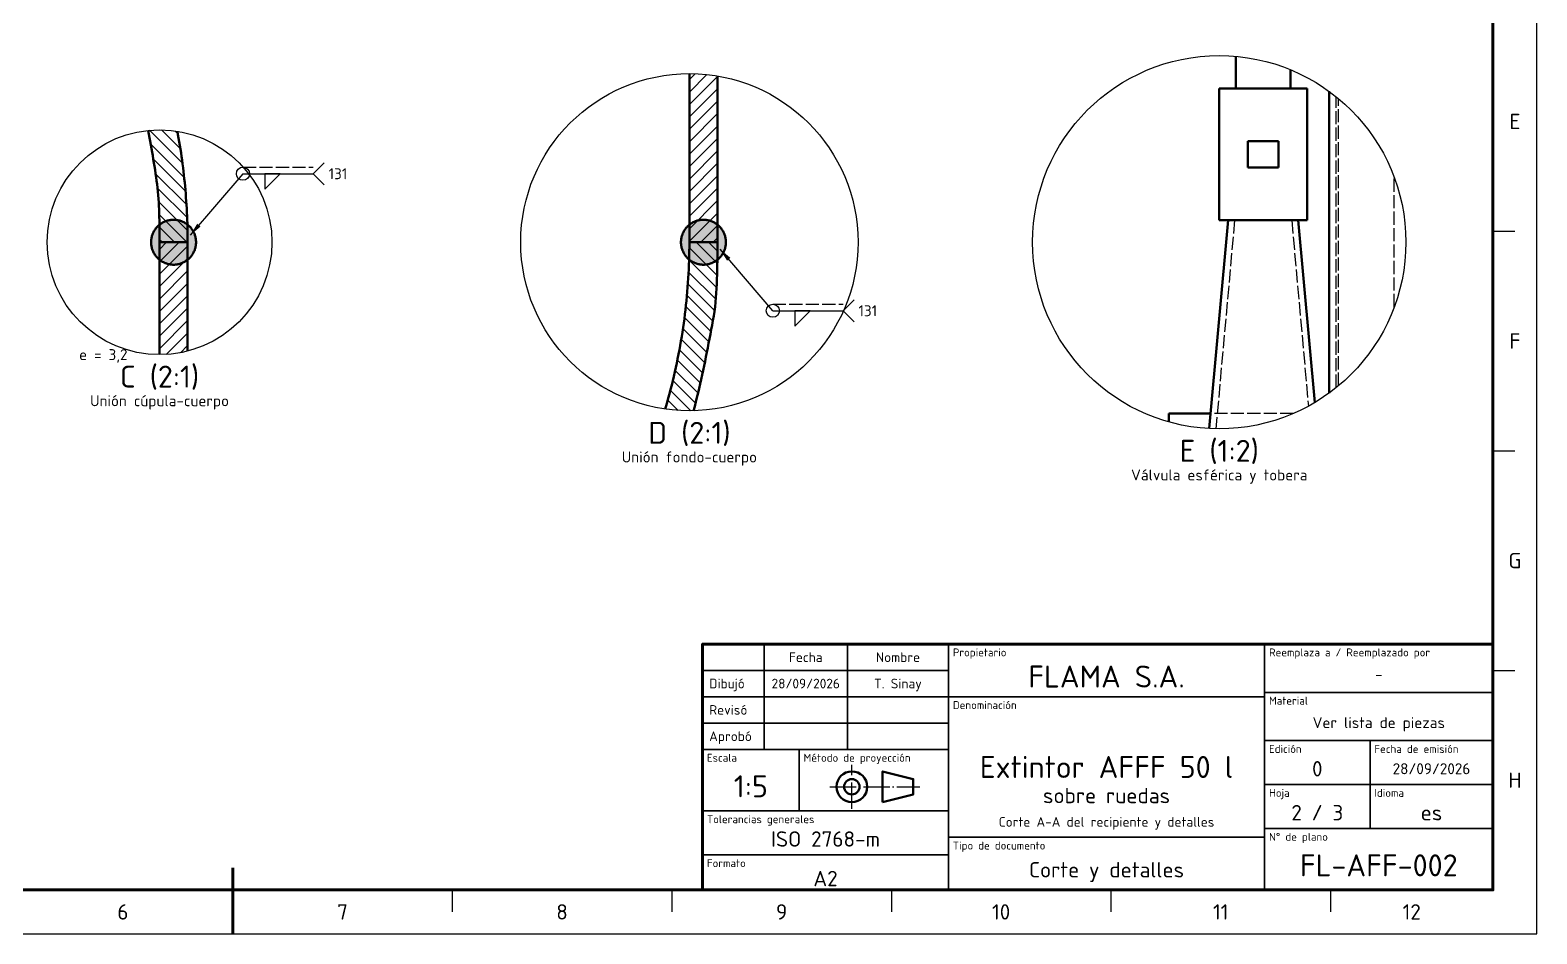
# Model space of a CAD drawing. Header units: millimetres. Extents: x 0 to 594, y 0 to 420.
# Drawn here: x 250.9 to 594, y 0 to 205.8 of the extents above; entities that cross this region are included whole.
import ezdxf
from ezdxf.enums import TextEntityAlignment as Align

# ---------------------------------------------------------------- set-up
doc = ezdxf.new("R2010")
doc.units = ezdxf.units.MM
doc.linetypes.add('ISO02-TRAZOS', pattern=[3.75, 3, -0.75])
doc.linetypes.add('ISO04-TRAZO-PUNTO', pattern=[7.625, 6, -0.75, 0.125, -0.75])
for name, color, linetype, lineweight in [('01-VISIBLE', 7, 'CONTINUOUS', 50), ('02-OCULTA', 4, 'ISO02-TRAZOS', 25), ('03-EJE', 1, 'ISO04-TRAZO-PUNTO', 25), ('05-RAYADO', 8, 'CONTINUOUS', 25), ('06-TEXTO', 7, 'CONTINUOUS', 25), ('07-RECUADRO', 7, 'CONTINUOUS', 70), ('08-FINA', 5, 'CONTINUOUS', 25), ('10-ROTULO', 7, 'CONTINUOUS', 35), ('11-TEXTO-ROTULO', 7, 'CONTINUOUS', 25), ('12-SOLDADURA', 6, 'CONTINUOUS', 25)]:
    doc.layers.add(name, color=color, linetype=linetype, lineweight=lineweight)
doc.styles.add('ISO3098', font='isocpeur.ttf')

msp = doc.modelspace()

# ---------------------------------------------------------------- hatches: boundary and pattern name
at = {"layer": '05-RAYADO'}
h = msp.add_hatch(dxfattribs=at)
h.set_pattern_fill('ANSI31', scale=0.62992)
h.paths.add_polyline_path([(407.4, 157.5), (401, 157.5), (401, 195.9), (401.942, 195.888), (402.884, 195.854), (403.825, 195.796), (404.764, 195.715), (405.701, 195.611), (406.634, 195.484), (407.4, 195.361)])
h = msp.add_hatch(dxfattribs=at)
h.set_pattern_fill('ANSI31', scale=0.62992, angle=90)
h.paths.add_polyline_path([(284.538, 182.048), (284.686, 181.21), (284.829, 180.371), (284.966, 179.532), (285.099, 178.691), (285.227, 177.85), (285.349, 177.008), (285.467, 176.165), (285.579, 175.321), (285.686, 174.477), (285.788, 173.632), (285.885, 172.787), (285.976, 171.941), (286.063, 171.094), (286.144, 170.247), (286.22, 169.399), (286.291, 168.551), (286.356, 167.703), (286.417, 166.854), (286.472, 166.005), (286.521, 165.155), (286.566, 164.305), (286.605, 163.455), (286.639, 162.605), (286.668, 161.754), (286.692, 160.904), (286.71, 160.053), (286.723, 159.202), (286.731, 158.351), (286.733, 157.5), (280.333, 157.5), (280.332, 158.326), (280.33, 159.152), (280.324, 159.978), (280.317, 160.804), (280.306, 161.63), (280.292, 162.456), (280.273, 163.282), (280.251, 164.108), (280.222, 164.934), (280.187, 165.759), (280.145, 166.584), (280.094, 167.409), (280.034, 168.233), (279.962, 169.056), (279.879, 169.877), (279.783, 170.698), (279.677, 171.517), (279.562, 172.335), (279.439, 173.152), (279.313, 173.969), (279.184, 174.785), (279.053, 175.6), (278.921, 176.416), (278.787, 177.231), (278.651, 178.046), (278.513, 178.86), (278.372, 179.674), (278.229, 180.488), (278.084, 181.301), (277.935, 182.114), (277.784, 182.926), (277.775, 182.971), (277.824, 182.977), (278.45, 183.031), (279.077, 183.069), (279.705, 183.092), (280.333, 183.1), (280.962, 183.092), (281.589, 183.069), (282.217, 183.031), (282.843, 182.977), (283.467, 182.907), (284.09, 182.823), (284.406, 182.772)])
h = msp.add_hatch(color=7, dxfattribs=at)
h.dxf.hatch_style = 1
h.paths.add_polyline_path([(288.638, 157.098), (288.59, 156.699), (288.512, 156.305), (288.403, 155.918), (288.264, 155.541), (288.095, 155.176), (287.899, 154.825), (287.676, 154.491), (287.427, 154.175), (287.154, 153.88), (286.859, 153.607), (286.543, 153.358), (286.209, 153.134), (285.858, 152.938), (285.493, 152.77), (285.116, 152.631), (284.729, 152.521), (284.334, 152.443), (283.935, 152.396), (283.533, 152.38), (283.132, 152.396), (282.732, 152.443), (282.338, 152.521), (281.951, 152.631), (281.574, 152.77), (281.209, 152.938), (280.858, 153.134), (280.524, 153.358), (280.208, 153.607), (279.913, 153.88), (279.64, 154.175), (279.391, 154.491), (279.168, 154.825), (278.971, 155.176), (278.803, 155.541), (278.664, 155.918), (278.555, 156.305), (278.476, 156.699), (278.429, 157.098), (278.413, 157.5), (278.429, 157.902), (278.476, 158.301), (278.555, 158.695), (278.664, 159.082), (278.803, 159.459), (278.971, 159.824), (279.168, 160.175), (279.391, 160.509), (279.64, 160.825), (279.913, 161.12), (280.208, 161.393), (280.524, 161.642), (280.858, 161.866), (281.209, 162.062), (281.574, 162.23), (281.951, 162.369), (282.338, 162.479), (282.732, 162.557), (283.132, 162.604), (283.533, 162.62), (283.935, 162.604), (284.334, 162.557), (284.729, 162.479), (285.116, 162.369), (285.493, 162.23), (285.858, 162.062), (286.209, 161.866), (286.543, 161.642), (286.859, 161.393), (287.154, 161.12), (287.427, 160.825), (287.676, 160.509), (287.899, 160.175), (288.095, 159.824), (288.264, 159.459), (288.403, 159.082), (288.512, 158.695), (288.59, 158.301), (288.638, 157.902), (288.653, 157.5)])
h = msp.add_hatch(color=7, dxfattribs=at)
h.dxf.hatch_style = 1
h.paths.add_polyline_path([(409.304, 157.098), (409.257, 156.699), (409.179, 156.305), (409.069, 155.918), (408.93, 155.541), (408.762, 155.176), (408.566, 154.825), (408.342, 154.491), (408.093, 154.175), (407.82, 153.88), (407.525, 153.607), (407.209, 153.358), (406.875, 153.134), (406.524, 152.938), (406.159, 152.77), (405.782, 152.631), (405.395, 152.521), (405.001, 152.443), (404.602, 152.396), (404.2, 152.38), (403.798, 152.396), (403.399, 152.443), (403.005, 152.521), (402.618, 152.631), (402.241, 152.77), (401.876, 152.938), (401.525, 153.134), (401.191, 153.358), (400.875, 153.607), (400.58, 153.88), (400.307, 154.175), (400.058, 154.491), (399.834, 154.825), (399.638, 155.176), (399.47, 155.541), (399.331, 155.918), (399.221, 156.305), (399.143, 156.699), (399.096, 157.098), (399.08, 157.5), (399.096, 157.902), (399.143, 158.301), (399.221, 158.695), (399.331, 159.082), (399.47, 159.459), (399.638, 159.824), (399.834, 160.175), (400.058, 160.509), (400.307, 160.825), (400.58, 161.12), (400.875, 161.393), (401.191, 161.642), (401.525, 161.866), (401.876, 162.062), (402.241, 162.23), (402.618, 162.369), (403.005, 162.479), (403.399, 162.557), (403.798, 162.604), (404.2, 162.62), (404.602, 162.604), (405.001, 162.557), (405.395, 162.479), (405.782, 162.369), (406.159, 162.23), (406.524, 162.062), (406.875, 161.866), (407.209, 161.642), (407.525, 161.393), (407.82, 161.12), (408.093, 160.825), (408.342, 160.509), (408.566, 160.175), (408.762, 159.824), (408.93, 159.459), (409.069, 159.082), (409.179, 158.695), (409.257, 158.301), (409.304, 157.902), (409.32, 157.5)])
h = msp.add_hatch(dxfattribs=at)
h.set_pattern_fill('ANSI31', scale=0.62992)
h.paths.add_polyline_path([(286.733, 157.5), (286.733, 132.715), (286.554, 132.667), (285.942, 132.522), (285.328, 132.392), (284.71, 132.277), (284.09, 132.177), (283.467, 132.093), (282.843, 132.023), (282.217, 131.969), (281.589, 131.931), (280.962, 131.908), (280.333, 131.9), (280.333, 157.5)])
h = msp.add_hatch(dxfattribs=at)
h.set_pattern_fill('ANSI31', scale=0.62992, angle=90)
h.paths.add_polyline_path([(407.399, 156.448), (407.395, 155.396), (407.387, 154.344), (407.376, 153.292), (407.361, 152.241), (407.34, 151.189), (407.314, 150.137), (407.28, 149.086), (407.239, 148.035), (407.187, 146.984), (407.123, 145.934), (407.044, 144.885), (406.949, 143.837), (406.835, 142.792), (406.701, 141.748), (406.546, 140.708), (406.373, 139.67), (406.186, 138.635), (405.991, 137.602), (405.792, 136.569), (405.592, 135.536), (405.391, 134.503), (405.188, 133.471), (404.982, 132.439), (404.774, 131.408), (404.563, 130.378), (404.348, 129.348), (404.13, 128.319), (403.909, 127.291), (403.683, 126.263), (403.452, 125.237), (403.217, 124.212), (402.977, 123.187), (402.731, 122.165), (402.479, 121.143), (402.221, 120.123), (401.959, 119.112), (401.942, 119.112), (401, 119.1), (400.058, 119.112), (399.116, 119.146), (398.175, 119.204), (397.236, 119.285), (396.299, 119.389), (395.488, 119.499), (395.633, 119.996), (395.914, 120.984), (396.188, 121.974), (396.454, 122.966), (396.714, 123.96), (396.966, 124.956), (397.211, 125.954), (397.448, 126.953), (397.678, 127.955), (397.901, 128.958), (398.116, 129.962), (398.324, 130.968), (398.524, 131.976), (398.717, 132.985), (398.902, 133.996), (399.079, 135.007), (399.249, 136.021), (399.412, 137.035), (399.566, 138.051), (399.713, 139.068), (399.852, 140.085), (399.983, 141.104), (400.106, 142.124), (400.221, 143.145), (400.329, 144.167), (400.428, 145.189), (400.52, 146.213), (400.603, 147.237), (400.679, 148.261), (400.746, 149.286), (400.806, 150.312), (400.857, 151.338), (400.901, 152.365), (400.937, 153.391), (400.964, 154.418), (400.984, 155.445), (400.996, 156.473), (401, 157.5), (407.4, 157.5)])
at = {"layer": '08-FINA'}
h = msp.add_hatch(color=7, dxfattribs=at)
h.dxf.hatch_style = 1
h.paths.add_polyline_path([(287.333, 159.1), (289.665, 161.052), (288.906, 161.703)])
h = msp.add_hatch(color=7, dxfattribs=at)
h.dxf.hatch_style = 1
h.paths.add_polyline_path([(408, 155.9), (409.573, 153.297), (410.332, 153.948)])

# ---------------------------------------------------------------- linework, layer by layer
at = {"layer": '01-VISIBLE'}
for points in [[(525.417, 199.831), (525.417, 192.5)], [(401, 157.5), (401, 195.9)], [(537.917, 196.77), (537.917, 192.5)], [(407.4, 157.5), (407.4, 195.361)], [(521.667, 162.5), (521.667, 192.5)], [(521.667, 192.5), (541.667, 192.5)], [(541.667, 162.5), (541.667, 192.5)], [(546.667, 123.134), (546.667, 191.866)], [(277.775, 182.971), (277.784, 182.926), (277.935, 182.114), (278.084, 181.301), (278.229, 180.488), (278.372, 179.674), (278.513, 178.86), (278.651, 178.046), (278.787, 177.231), (278.921, 176.416), (279.053, 175.6), (279.184, 174.785), (279.313, 173.969), (279.439, 173.152), (279.562, 172.335), (279.677, 171.517), (279.783, 170.698), (279.879, 169.877), (279.962, 169.056), (280.034, 168.233), (280.094, 167.409), (280.145, 166.584), (280.187, 165.759), (280.222, 164.934), (280.251, 164.108), (280.273, 163.282), (280.292, 162.456), (280.306, 161.63), (280.317, 160.804), (280.324, 159.978), (280.33, 159.152), (280.332, 158.326), (280.333, 157.5)], [(286.733, 157.5), (286.731, 158.351), (286.723, 159.202), (286.71, 160.053), (286.692, 160.904), (286.668, 161.754), (286.639, 162.605), (286.605, 163.455), (286.566, 164.305), (286.521, 165.155), (286.472, 166.005), (286.417, 166.854), (286.356, 167.703), (286.291, 168.551), (286.22, 169.399), (286.144, 170.247), (286.063, 171.094), (285.976, 171.941), (285.885, 172.787), (285.788, 173.632), (285.686, 174.477), (285.579, 175.321), (285.467, 176.165), (285.349, 177.008), (285.227, 177.85), (285.099, 178.691), (284.966, 179.532), (284.829, 180.371), (284.686, 181.21), (284.538, 182.048), (284.406, 182.772)], [(528.167, 180.5), (535.167, 180.5)], [(528.167, 174.5), (528.167, 180.5)], [(535.167, 174.5), (535.167, 180.5)], [(528.167, 174.5), (535.167, 174.5)], [(283.533, 162.62), (283.332, 162.616), (283.132, 162.604), (282.932, 162.585), (282.732, 162.557), (282.534, 162.522), (282.338, 162.479), (282.144, 162.428), (281.951, 162.369), (281.761, 162.304), (281.574, 162.23), (281.39, 162.15), (281.209, 162.062), (281.032, 161.967), (280.858, 161.866), (280.689, 161.757), (280.524, 161.642), (280.364, 161.521), (280.208, 161.393), (280.058, 161.26), (279.913, 161.12), (279.774, 160.975), (279.64, 160.825), (279.513, 160.67), (279.391, 160.509), (279.276, 160.345), (279.168, 160.175), (279.066, 160.002), (278.971, 159.824), (278.884, 159.644), (278.803, 159.459), (278.73, 159.272), (278.664, 159.082), (278.606, 158.89), (278.555, 158.695), (278.512, 158.499), (278.476, 158.301), (278.449, 158.102), (278.429, 157.902), (278.417, 157.701), (278.413, 157.5), (278.417, 157.299), (278.429, 157.098), (278.449, 156.898), (278.476, 156.699), (278.512, 156.501), (278.555, 156.305), (278.606, 156.11), (278.664, 155.918), (278.73, 155.728), (278.803, 155.541), (278.884, 155.356), (278.971, 155.176), (279.066, 154.998), (279.168, 154.825), (279.276, 154.655), (279.391, 154.491), (279.513, 154.33), (279.64, 154.175), (279.774, 154.025), (279.913, 153.88), (280.058, 153.74), (280.208, 153.607), (280.364, 153.479), (280.524, 153.358), (280.689, 153.243), (280.858, 153.134), (281.032, 153.033), (281.209, 152.938), (281.39, 152.85), (281.574, 152.77), (281.761, 152.696), (281.951, 152.631), (282.144, 152.572), (282.338, 152.521), (282.534, 152.478), (282.732, 152.443), (282.932, 152.415), (283.132, 152.396), (283.332, 152.384), (283.533, 152.38)], [(288.653, 157.5), (288.649, 157.701), (288.638, 157.902), (288.618, 158.102), (288.59, 158.301), (288.555, 158.499), (288.512, 158.695), (288.461, 158.89), (288.403, 159.082), (288.337, 159.272), (288.264, 159.459), (288.183, 159.644), (288.095, 159.824), (288.001, 160.002), (287.899, 160.175), (287.79, 160.345), (287.676, 160.509), (287.554, 160.67), (287.427, 160.825), (287.293, 160.975), (287.154, 161.12), (287.009, 161.26), (286.859, 161.393), (286.703, 161.521), (286.543, 161.642), (286.378, 161.757), (286.209, 161.866), (286.035, 161.967), (285.858, 162.062), (285.677, 162.15), (285.493, 162.23), (285.305, 162.304), (285.116, 162.369), (284.923, 162.428), (284.729, 162.479), (284.532, 162.522), (284.334, 162.557), (284.135, 162.585), (283.935, 162.604), (283.734, 162.616), (283.533, 162.62)], [(404.2, 162.62), (403.999, 162.616), (403.798, 162.604), (403.598, 162.585), (403.399, 162.557), (403.201, 162.522), (403.005, 162.479), (402.81, 162.428), (402.618, 162.369), (402.428, 162.304), (402.241, 162.23), (402.056, 162.15), (401.876, 162.062), (401.698, 161.967), (401.525, 161.866), (401.355, 161.757), (401.191, 161.642), (401.03, 161.521), (400.875, 161.393), (400.725, 161.26), (400.58, 161.12), (400.44, 160.975), (400.307, 160.825), (400.179, 160.67), (400.058, 160.509), (399.943, 160.345), (399.834, 160.175), (399.733, 160.002), (399.638, 159.824), (399.55, 159.644), (399.47, 159.459), (399.396, 159.272), (399.331, 159.082), (399.272, 158.89), (399.221, 158.695), (399.178, 158.499), (399.143, 158.301), (399.115, 158.102), (399.096, 157.902), (399.084, 157.701), (399.08, 157.5), (399.084, 157.299), (399.096, 157.098), (399.115, 156.898), (399.143, 156.699), (399.178, 156.501), (399.221, 156.305), (399.272, 156.11), (399.331, 155.918), (399.396, 155.728), (399.47, 155.541), (399.55, 155.356), (399.638, 155.176), (399.733, 154.998), (399.834, 154.825), (399.943, 154.655), (400.058, 154.491), (400.179, 154.33), (400.307, 154.175), (400.44, 154.025), (400.58, 153.88), (400.725, 153.74), (400.875, 153.607), (401.03, 153.479), (401.191, 153.358), (401.355, 153.243), (401.525, 153.134), (401.698, 153.033), (401.876, 152.938), (402.056, 152.85), (402.241, 152.77), (402.428, 152.696), (402.618, 152.631), (402.81, 152.572), (403.005, 152.521), (403.201, 152.478), (403.399, 152.443), (403.598, 152.415), (403.798, 152.396), (403.999, 152.384), (404.2, 152.38)], [(409.32, 157.5), (409.316, 157.701), (409.304, 157.902), (409.285, 158.102), (409.257, 158.301), (409.222, 158.499), (409.179, 158.695), (409.128, 158.89), (409.069, 159.082), (409.004, 159.272), (408.93, 159.459), (408.85, 159.644), (408.762, 159.824), (408.667, 160.002), (408.566, 160.175), (408.457, 160.345), (408.342, 160.509), (408.221, 160.67), (408.093, 160.825), (407.96, 160.975), (407.82, 161.12), (407.675, 161.26), (407.525, 161.393), (407.37, 161.521), (407.209, 161.642), (407.045, 161.757), (406.875, 161.866), (406.702, 161.967), (406.524, 162.062), (406.344, 162.15), (406.159, 162.23), (405.972, 162.304), (405.782, 162.369), (405.59, 162.428), (405.395, 162.479), (405.199, 162.522), (405.001, 162.557), (404.802, 162.585), (404.602, 162.604), (404.401, 162.616), (404.2, 162.62)], [(523.667, 162.5), (519.397, 115.062)], [(521.667, 162.5), (541.667, 162.5)], [(539.667, 162.5), (543.403, 120.981)], [(286.733, 157.5), (280.333, 157.5)], [(280.333, 131.9), (280.333, 157.5)], [(280.333, 157.5), (286.733, 157.5)], [(283.533, 152.38), (283.734, 152.384), (283.935, 152.396), (284.135, 152.415), (284.334, 152.443), (284.532, 152.478), (284.729, 152.521), (284.923, 152.572), (285.116, 152.631), (285.305, 152.696), (285.493, 152.77), (285.677, 152.85), (285.858, 152.938), (286.035, 153.033), (286.209, 153.134), (286.378, 153.243), (286.543, 153.358), (286.703, 153.479), (286.859, 153.607), (287.009, 153.74), (287.154, 153.88), (287.293, 154.025), (287.427, 154.175), (287.554, 154.33), (287.676, 154.491), (287.79, 154.655), (287.899, 154.825), (288.001, 154.998), (288.095, 155.176), (288.183, 155.356), (288.264, 155.541), (288.337, 155.728), (288.403, 155.918), (288.461, 156.11), (288.512, 156.305), (288.555, 156.501), (288.59, 156.699), (288.618, 156.898), (288.638, 157.098), (288.649, 157.299), (288.653, 157.5)], [(286.733, 132.715), (286.733, 157.5)], [(401, 157.5), (400.996, 156.473), (400.984, 155.445), (400.964, 154.418), (400.937, 153.391), (400.901, 152.365), (400.857, 151.338), (400.806, 150.312), (400.746, 149.286), (400.679, 148.261), (400.603, 147.237), (400.52, 146.213), (400.428, 145.189), (400.329, 144.167), (400.221, 143.145), (400.106, 142.124), (399.983, 141.104), (399.852, 140.085), (399.713, 139.068), (399.566, 138.051), (399.412, 137.035), (399.249, 136.021), (399.079, 135.007), (398.902, 133.996), (398.717, 132.985), (398.524, 131.976), (398.324, 130.968), (398.116, 129.962), (397.901, 128.958), (397.678, 127.955), (397.448, 126.953), (397.211, 125.954), (396.966, 124.956), (396.714, 123.96), (396.454, 122.966), (396.188, 121.974), (395.914, 120.984), (395.633, 119.996), (395.488, 119.499)], [(407.4, 157.5), (401, 157.5)], [(407.4, 157.5), (401, 157.5)], [(401.959, 119.112), (402.221, 120.123), (402.479, 121.143), (402.731, 122.165), (402.977, 123.187), (403.217, 124.212), (403.452, 125.237), (403.683, 126.263), (403.909, 127.291), (404.13, 128.319), (404.348, 129.348), (404.563, 130.378), (404.774, 131.408), (404.982, 132.439), (405.188, 133.471), (405.391, 134.503), (405.592, 135.536), (405.792, 136.569), (405.991, 137.602), (406.186, 138.635), (406.373, 139.67), (406.546, 140.708), (406.701, 141.748), (406.835, 142.792), (406.949, 143.837), (407.044, 144.885), (407.123, 145.934), (407.187, 146.984), (407.239, 148.035), (407.28, 149.086), (407.314, 150.137), (407.34, 151.189), (407.361, 152.241), (407.376, 153.292), (407.387, 154.344), (407.395, 155.396), (407.399, 156.448), (407.4, 157.5)], [(404.2, 152.38), (404.401, 152.384), (404.602, 152.396), (404.802, 152.415), (405.001, 152.443), (405.199, 152.478), (405.395, 152.521), (405.59, 152.572), (405.782, 152.631), (405.972, 152.696), (406.159, 152.77), (406.344, 152.85), (406.524, 152.938), (406.702, 153.033), (406.875, 153.134), (407.045, 153.243), (407.209, 153.358), (407.37, 153.479), (407.525, 153.607), (407.675, 153.74), (407.82, 153.88), (407.96, 154.025), (408.093, 154.175), (408.221, 154.33), (408.342, 154.491), (408.457, 154.655), (408.566, 154.825), (408.667, 154.998), (408.762, 155.176), (408.85, 155.356), (408.93, 155.541), (409.004, 155.728), (409.069, 155.918), (409.128, 156.11), (409.179, 156.305), (409.222, 156.501), (409.257, 156.699), (409.285, 156.898), (409.304, 157.098), (409.316, 157.299), (409.32, 157.5)], [(510.167, 116.587), (510.167, 116.75), (510.167, 117.188), (510.167, 117.625), (510.167, 118.062), (510.167, 118.5)], [(519.707, 118.5), (510.167, 118.5)]]:
    msp.add_lwpolyline(points, dxfattribs=at)
msp.add_lwpolyline([(445, 30), (452, 31.75), (452, 35.25), (445, 37)], close=True, dxfattribs=at)
for radius in [3.5, 1.75]:
    msp.add_circle((438, 33.5), radius, dxfattribs=at)
at = {"layer": '02-OCULTA'}
for points in [[(521.667, 162.5), (521.667, 192.5)], [(521.667, 192.5), (541.667, 192.5)], [(537.917, 192.5), (537.667, 192.5), (537.417, 192.5), (537.167, 192.5), (536.917, 192.5), (536.667, 192.5), (536.417, 192.5), (536.167, 192.5), (535.917, 192.5), (535.667, 192.5), (535.417, 192.5), (535.167, 192.5), (534.917, 192.5), (534.667, 192.5), (534.417, 192.5), (534.167, 192.5), (533.917, 192.5), (533.667, 192.5), (533.417, 192.5), (533.167, 192.5), (532.917, 192.5), (532.667, 192.5), (532.417, 192.5), (532.167, 192.5), (531.917, 192.5), (531.667, 192.5), (531.417, 192.5), (531.167, 192.5), (530.917, 192.5), (530.667, 192.5), (530.417, 192.5), (530.167, 192.5), (529.917, 192.5), (529.667, 192.5), (529.417, 192.5), (529.167, 192.5), (528.917, 192.5), (528.667, 192.5), (528.417, 192.5), (528.167, 192.5), (527.917, 192.5), (527.667, 192.5), (527.417, 192.5), (527.167, 192.5), (526.917, 192.5), (526.667, 192.5), (526.417, 192.5), (526.167, 192.5), (525.917, 192.5), (525.667, 192.5), (525.417, 192.5)], [(525.417, 192.5), (525.667, 192.5), (525.917, 192.5), (526.167, 192.5), (526.417, 192.5), (526.667, 192.5), (526.917, 192.5), (527.167, 192.5), (527.417, 192.5), (527.667, 192.5), (527.917, 192.5), (528.167, 192.5), (528.417, 192.5), (528.667, 192.5), (528.917, 192.5), (529.167, 192.5), (529.417, 192.5), (529.667, 192.5), (529.917, 192.5), (530.167, 192.5), (530.417, 192.5), (530.667, 192.5), (530.917, 192.5), (531.167, 192.5), (531.417, 192.5), (531.667, 192.5), (531.917, 192.5), (532.167, 192.5), (532.417, 192.5), (532.667, 192.5), (532.917, 192.5), (533.167, 192.5), (533.417, 192.5), (533.667, 192.5), (533.917, 192.5), (534.167, 192.5), (534.417, 192.5), (534.667, 192.5), (534.917, 192.5), (535.167, 192.5), (535.417, 192.5), (535.667, 192.5), (535.917, 192.5), (536.167, 192.5), (536.417, 192.5), (536.667, 192.5), (536.917, 192.5), (537.167, 192.5), (537.417, 192.5), (537.667, 192.5), (537.917, 192.5)], [(541.667, 162.5), (541.667, 192.5)], [(548.267, 124.358), (548.267, 190.642)], [(548.817, 124.805), (548.817, 190.195)], [(528.167, 180.5), (535.167, 180.5)], [(528.167, 174.5), (528.167, 180.5)], [(535.167, 174.5), (535.167, 180.5)], [(528.167, 174.5), (535.167, 174.5)], [(561.517, 142.737), (561.517, 172.263)], [(525.167, 162.5), (520.893, 115.01)], [(521.667, 162.5), (541.667, 162.5)], [(523.667, 162.5), (523.917, 162.5), (524.167, 162.5), (524.417, 162.5), (524.667, 162.5), (524.917, 162.5), (525.167, 162.5), (525.417, 162.5), (525.667, 162.5), (525.917, 162.5), (526.167, 162.5), (526.417, 162.5), (526.667, 162.5), (526.917, 162.5), (527.167, 162.5), (527.417, 162.5), (527.667, 162.5), (527.917, 162.5), (528.167, 162.5), (528.417, 162.5), (528.667, 162.5), (528.917, 162.5), (529.167, 162.5), (529.417, 162.5), (529.667, 162.5), (529.917, 162.5), (530.167, 162.5), (530.417, 162.5), (530.667, 162.5), (530.917, 162.5), (531.167, 162.5), (531.417, 162.5), (531.667, 162.5), (531.917, 162.5), (532.167, 162.5), (532.417, 162.5), (532.667, 162.5), (532.917, 162.5), (533.167, 162.5), (533.417, 162.5), (533.667, 162.5), (533.917, 162.5), (534.167, 162.5), (534.417, 162.5), (534.667, 162.5), (534.917, 162.5), (535.167, 162.5), (535.417, 162.5), (535.667, 162.5), (535.917, 162.5), (536.167, 162.5), (536.417, 162.5), (536.667, 162.5), (536.917, 162.5), (537.167, 162.5), (537.417, 162.5), (537.667, 162.5), (537.917, 162.5), (538.167, 162.5), (538.417, 162.5), (538.667, 162.5), (538.917, 162.5), (539.167, 162.5), (539.417, 162.5), (539.667, 162.5)], [(539.667, 162.5), (539.417, 162.5), (539.167, 162.5), (538.917, 162.5), (538.667, 162.5), (538.417, 162.5), (538.167, 162.5), (537.917, 162.5), (537.667, 162.5), (537.417, 162.5), (537.167, 162.5), (536.917, 162.5), (536.667, 162.5), (536.417, 162.5), (536.167, 162.5), (535.917, 162.5), (535.667, 162.5), (535.417, 162.5), (535.167, 162.5), (534.917, 162.5), (534.667, 162.5), (534.417, 162.5), (534.167, 162.5), (533.917, 162.5), (533.667, 162.5), (533.417, 162.5), (533.167, 162.5), (532.917, 162.5), (532.667, 162.5), (532.417, 162.5), (532.167, 162.5), (531.917, 162.5), (531.667, 162.5), (531.417, 162.5), (531.167, 162.5), (530.917, 162.5), (530.667, 162.5), (530.417, 162.5), (530.167, 162.5), (529.917, 162.5), (529.667, 162.5), (529.417, 162.5), (529.167, 162.5), (528.917, 162.5), (528.667, 162.5), (528.417, 162.5), (528.167, 162.5), (527.917, 162.5), (527.667, 162.5), (527.417, 162.5), (527.167, 162.5), (526.917, 162.5), (526.667, 162.5), (526.417, 162.5), (526.167, 162.5), (525.917, 162.5), (525.667, 162.5), (525.417, 162.5), (525.167, 162.5), (524.917, 162.5), (524.667, 162.5), (524.417, 162.5), (524.167, 162.5), (523.917, 162.5), (523.667, 162.5)], [(525.167, 162.5), (525.417, 162.5), (525.667, 162.5), (525.917, 162.5), (526.167, 162.5), (526.417, 162.5), (526.667, 162.5), (526.917, 162.5), (527.167, 162.5), (527.417, 162.5), (527.667, 162.5), (527.917, 162.5), (528.167, 162.5), (528.417, 162.5), (528.667, 162.5), (528.917, 162.5), (529.167, 162.5), (529.417, 162.5), (529.667, 162.5), (529.917, 162.5), (530.167, 162.5), (530.417, 162.5), (530.667, 162.5), (530.917, 162.5), (531.167, 162.5), (531.417, 162.5), (531.667, 162.5), (531.917, 162.5), (532.167, 162.5), (532.417, 162.5), (532.667, 162.5), (532.917, 162.5), (533.167, 162.5), (533.417, 162.5), (533.667, 162.5), (533.917, 162.5), (534.167, 162.5), (534.417, 162.5), (534.667, 162.5), (534.917, 162.5), (535.167, 162.5), (535.417, 162.5), (535.667, 162.5), (535.917, 162.5), (536.167, 162.5), (536.417, 162.5), (536.667, 162.5), (536.917, 162.5), (537.167, 162.5), (537.417, 162.5), (537.667, 162.5), (537.917, 162.5), (538.167, 162.5)], [(538.167, 162.5), (537.917, 162.5), (537.667, 162.5), (537.417, 162.5), (537.167, 162.5), (536.917, 162.5), (536.667, 162.5), (536.417, 162.5), (536.167, 162.5), (535.917, 162.5), (535.667, 162.5), (535.417, 162.5), (535.167, 162.5), (534.917, 162.5), (534.667, 162.5), (534.417, 162.5), (534.167, 162.5), (533.917, 162.5), (533.667, 162.5), (533.417, 162.5), (533.167, 162.5), (532.917, 162.5), (532.667, 162.5), (532.417, 162.5), (532.167, 162.5), (531.917, 162.5), (531.667, 162.5), (531.417, 162.5), (531.167, 162.5), (530.917, 162.5), (530.667, 162.5), (530.417, 162.5), (530.167, 162.5), (529.917, 162.5), (529.667, 162.5), (529.417, 162.5), (529.167, 162.5), (528.917, 162.5), (528.667, 162.5), (528.417, 162.5), (528.167, 162.5), (527.917, 162.5), (527.667, 162.5), (527.417, 162.5), (527.167, 162.5), (526.917, 162.5), (526.667, 162.5), (526.417, 162.5), (526.167, 162.5), (525.917, 162.5), (525.667, 162.5), (525.417, 162.5), (525.167, 162.5)], [(538.167, 162.5), (541.976, 120.17)], [(510.167, 118.5), (510.167, 118.062), (510.167, 117.625), (510.167, 117.188), (510.167, 116.75), (510.167, 116.587)], [(538.549, 118.5), (519.707, 118.5)]]:
    msp.add_lwpolyline(points, dxfattribs=at)
at = {"layer": '03-EJE'}
for p, q in [((438, 28.5), (438, 38.5)), ((433, 33.5), (453.5, 33.5))]:
    msp.add_line(p, q, dxfattribs=at)
at = {"layer": '07-RECUADRO'}
msp.add_line((297, 0), (297, 15), dxfattribs=at)
for points in [[(20, 10), (584, 10), (584, 410), (20, 410)], [(404, 10), (584, 10), (584, 66), (404, 66)]]:
    msp.add_lwpolyline(points, close=True, dxfattribs=at)
at = {"layer": '08-FINA'}
for p, q in [((584, 160), (589, 160)), ((584, 110), (589, 110)), ((584, 60), (589, 60)), ((347, 10), (347, 5)), ((397, 10), (397, 5)), ((447, 10), (447, 5)), ((497, 10), (497, 5)), ((547, 10), (547, 5))]:
    msp.add_line(p, q, dxfattribs=at)
msp.add_lwpolyline([(0, 0), (594, 0), (594, 420), (0, 420)], close=True, dxfattribs=at)
for centre, radius in [((521.667, 157.5), 42.5), ((401, 157.5), 38.4), ((280.333, 157.5), 25.6)]:
    msp.add_circle(centre, radius, dxfattribs=at)
at = {"layer": '10-ROTULO'}
for points in [[(404, 60), (418, 60), (418, 66), (404, 66)], [(418, 60), (437, 60), (437, 66), (418, 66)], [(437, 60), (460, 60), (460, 66), (437, 66)], [(460, 54), (532, 54), (532, 66), (460, 66)], [(532, 55), (584, 55), (584, 66), (532, 66)], [(404, 54), (418, 54), (418, 60), (404, 60)], [(418, 54), (437, 54), (437, 60), (418, 60)], [(437, 54), (460, 54), (460, 60), (437, 60)], [(532, 44), (584, 44), (584, 55), (532, 55)], [(404, 48), (418, 48), (418, 54), (404, 54)], [(418, 48), (437, 48), (437, 54), (418, 54)], [(437, 48), (460, 48), (460, 54), (437, 54)], [(460, 22), (532, 22), (532, 54), (460, 54)], [(404, 42), (418, 42), (418, 48), (404, 48)], [(418, 42), (437, 42), (437, 48), (418, 48)], [(437, 42), (460, 42), (460, 48), (437, 48)], [(404, 28), (426, 28), (426, 42), (404, 42)], [(426, 28), (460, 28), (460, 42), (426, 42)], [(532, 34), (556, 34), (556, 44), (532, 44)], [(556, 34), (584, 34), (584, 44), (556, 44)], [(532, 24), (556, 24), (556, 34), (532, 34)], [(556, 24), (584, 24), (584, 34), (556, 34)], [(404, 18), (460, 18), (460, 28), (404, 28)], [(460, 10), (532, 10), (532, 22), (460, 22)], [(532, 10), (584, 10), (584, 24), (532, 24)], [(404, 10), (460, 10), (460, 18), (404, 18)]]:
    msp.add_lwpolyline(points, close=True, dxfattribs=at)
at = {"layer": '12-SOLDADURA'}
for p, q in [((315.333, 173.1), (317.833, 175.6)), ((299.333, 173.1), (287.333, 159.1)), ((299.333, 173.1), (315.333, 173.1)), ((315.333, 173.1), (317.833, 170.6)), ((420, 141.9), (408, 155.9)), ((436, 141.9), (438.5, 144.4)), ((420, 141.9), (436, 141.9)), ((436, 141.9), (438.5, 139.4))]:
    msp.add_line(p, q, dxfattribs=at)
at = {"layer": '12-SOLDADURA', "linetype": 'ISO02-TRAZOS'}
for p, q in [((299.333, 174.6), (315.333, 174.6)), ((420, 143.4), (436, 143.4))]:
    msp.add_line(p, q, dxfattribs=at)
at = {"layer": '12-SOLDADURA'}
for points in [[(304.333, 173.1), (304.333, 169.6), (307.833, 173.1)], [(425, 141.9), (425, 138.4), (428.5, 141.9)]]:
    msp.add_lwpolyline(points, close=True, dxfattribs=at)
for centre in [(299.333, 173.1), (420, 141.9)]:
    msp.add_circle(centre, 1.5, dxfattribs=at)

# ---------------------------------------------------------------- texts
at = {"layer": '06-TEXTO', "style": 'ISO3098'}
for s, height, p in [('E', 3.5, (589, 185)), ('F', 3.5, (589, 135)), ('e = 3,2', 2.5, (267.533, 131.9)), ('C (2:1)', 5, (280.333, 126.9)), ('Unión cúpula-cuerpo', 2.5, (280.333, 121.4)), ('D (2:1)', 5, (401, 114.1)), ('Unión fondo-cuerpo', 2.5, (401, 108.6)), ('E (1:2)', 5, (521.667, 110)), ('Válvula esférica y tobera', 2.5, (521.667, 104.5)), ('G', 3.5, (589, 85)), ('H', 3.5, (589, 35)), ('6', 3.5, (272, 5)), ('7', 3.5, (322, 5)), ('8', 3.5, (372, 5)), ('9', 3.5, (422, 5)), ('10', 3.5, (472, 5)), ('11', 3.5, (522, 5)), ('12', 3.5, (565.5, 5))]:
    msp.add_text(s, height=height, dxfattribs=at).set_placement(p, align=Align.MIDDLE_CENTER)
at = {"layer": '11-TEXTO-ROTULO', "style": 'ISO3098'}
for s, height, p in [('Fecha', 2.2, (427.5, 63)), ('Nombre', 2.2, (448.5, 63)), ('FLAMA S.A.', 5, (496, 58.6)), ('-', 2.5, (558, 59.1)), ('28/09/2026', 2.2, (427.5, 57)), ('T. Sinay', 2.2, (448.5, 57)), ('Ver lista de piezas', 2.5, (558, 48.1)), ('Extintor AFFF 50 l', 5, (496, 38)), ('0', 3.5, (544, 37.6)), ('28/09/2026', 2.5, (570, 37.6)), ('1:5', 5, (415, 33.6)), ('sobre ruedas', 3.5, (496, 31.5)), ('2 / 3', 3.5, (544, 27.6)), ('es', 3.5, (570, 27.6)), ('Corte A-A del recipiente y detalles', 2.2, (496, 25.5)), ('ISO 2768-m', 3.5, (432, 21.6)), ('FL-AFF-002', 5, (558, 15.6)), ('A2', 3.5, (432, 12.6)), ('Corte y detalles', 3.5, (496, 14.6))]:
    msp.add_text(s, height=height, dxfattribs=at).set_placement(p, align=Align.MIDDLE_CENTER)
for s, p in [('Propietario', (461, 65)), ('Reemplaza a / Reemplazado por', (533, 65)), ('Denominación', (461, 53)), ('Material', (533, 54)), ('Edición', (533, 43)), ('Fecha de emisión', (557, 43)), ('Escala', (405, 41)), ('Método de proyección', (427, 41)), ('Hoja', (533, 33)), ('Idioma', (557, 33)), ('Tolerancias generales', (405, 27)), ('Tipo de documento', (461, 21)), ('N° de plano', (533, 23)), ('Formato', (405, 17))]:
    msp.add_text(s, height=1.8, dxfattribs=at).set_placement(p, align=Align.TOP_LEFT)
for s, p in [('Dibujó', (405.5, 57)), ('Revisó', (405.5, 51)), ('Aprobó', (405.5, 45))]:
    msp.add_text(s, height=2.2, dxfattribs=at).set_placement(p, align=Align.MIDDLE_LEFT)
at = {"layer": '12-SOLDADURA', "style": 'ISO3098'}
for p in [(318.833, 173.1), (439.5, 141.9)]:
    msp.add_text('131', height=2.5, dxfattribs=at).set_placement(p, align=Align.MIDDLE_LEFT)

doc.saveas('drawing.dxf')
